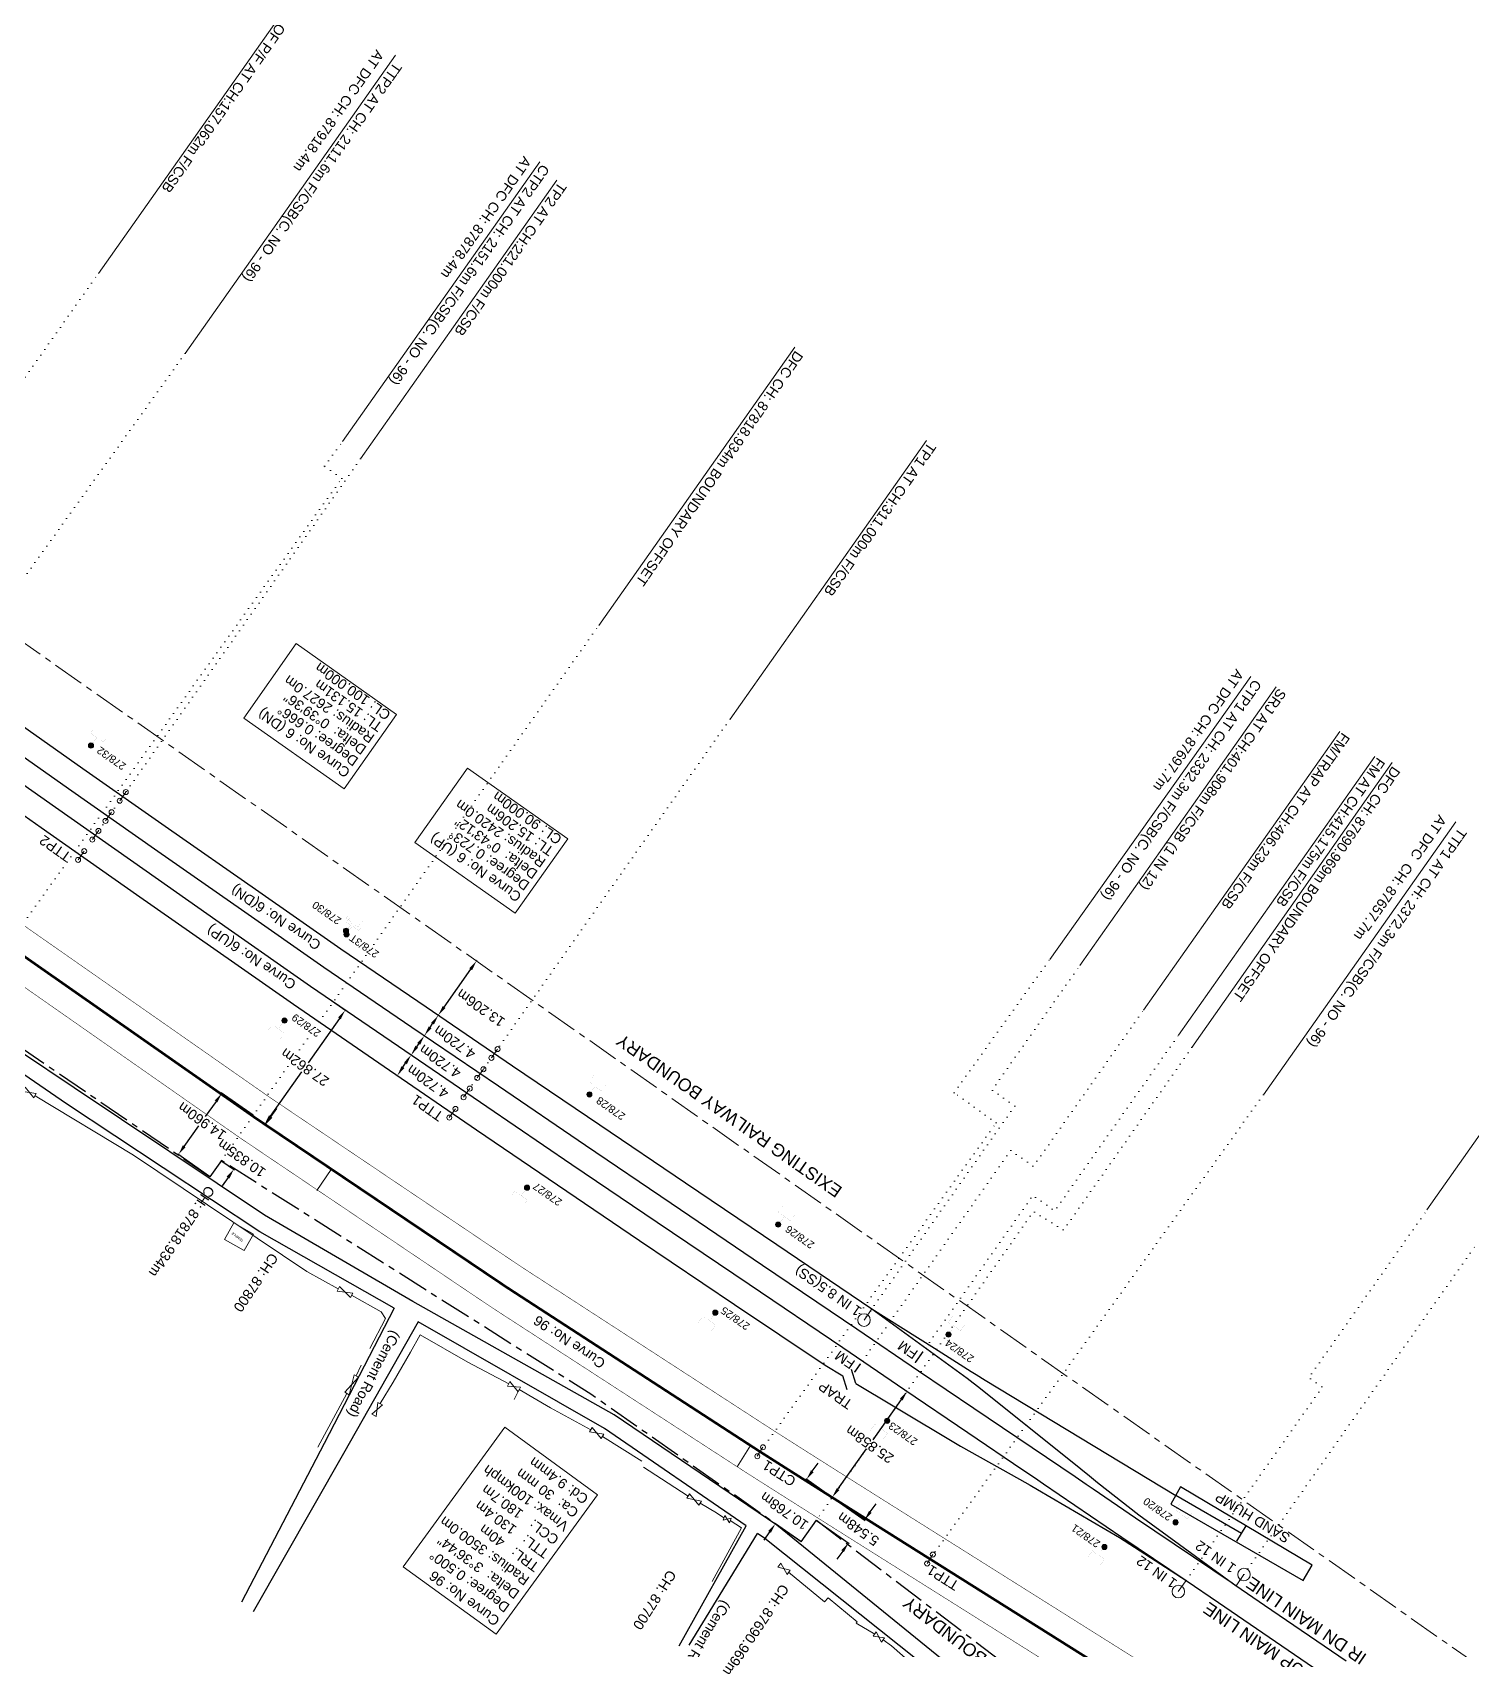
# Model space of a CAD drawing. Header units: metres. Extents: x 658484 to 662957, y 3366848 to 3369569.
# Drawn here: x 661877.1 to 662163.7, y 3367196.2 to 3367518.3 of the extents above; entities that cross this region are included whole.
import ezdxf
from ezdxf.enums import TextEntityAlignment as Align

# ---------------------------------------------------------------- set-up
doc = ezdxf.new("R2010")
doc.units = ezdxf.units.M
doc.header["$MEASUREMENT"] = 0
for name, pattern in [('CENTER', [2, 1.25, -0.25, 0.25, -0.25]), ('DOT', [0.25, 0, -0.25]), ('NEW DFCC MAIN LINE - SHAMBHU - 05.03.2020$0$DOT', [0.25, 0, -0.25])]:
    doc.linetypes.add(name, pattern=pattern)
doc.layers.get('Defpoints').update_dxf_attribs({"color": 5, "lineweight": 0})
for name, color, linetype, lineweight in [('BOUNDARY DIMENTION', 10, 'Continuous', 0), ('Cardinal_Leader', 10, 'Continuous', 0), ('COMMERCIAL_BLD_PUC', 7, 'Continuous', 13), ('COMPOUND_WALL', 7, 'Continuous', 13), ('Existing IR Track', 7, 'Continuous', 0), ('Existing Railway Boundary', 36, 'CENTER', 0), ('Gate', 7, 'Continuous', 13), ('NEW DFCC MAIN LINE - SHAMBHU - 05.03.2020$0$EXG GRADES IN PLAN', 7, 'Continuous', 0), ('NEW DFCC MAIN LINE - SHAMBHU - 05.03.2020$0$Proposed Alignment', 7, 'Continuous', 0), ('NEW DFCC MAIN LINE - SHAMBHU - 05.03.2020$0$Proposed Chainage', 7, 'Continuous', 0), ('NEW DFCC MAIN LINE - SHAMBHU - 05.03.2020$0$Proposed Curve_Details', 7, 'Continuous', 0), ('NEW DFCC MAIN LINE - SHAMBHU - 05.03.2020$0$Proposed TPTC Chainages', 7, 'Continuous', 0), ('OHE MAST', 7, 'Continuous', 0), ('OHE MAST TEXT', 7, 'Continuous', 0), ('Proposed Curve_Details', 10, 'Continuous', 0), ('Proposed TPTC Chainages', 10, 'Continuous', 0), ('RELIGIOUS_PLACE', 7, 'Continuous', 13), ('RESIDENTIAL_BL_PUC', 7, 'Continuous', 13), ("SHAMBU STN. SRJ's", 7, 'Continuous', 13), ('TOPO_GATE', 7, 'Continuous', 13), ('TOPO_TEXT', 7, 'Continuous', 13)]:
    doc.layers.add(name, color=color, linetype=linetype, lineweight=lineweight)
for name, color, linetype in [('DFCC Boundary', 6, 'CENTER'), ('SUB_ROAD_EDGE', 34, 'Continuous'), ('WING_WALL', 7, 'Continuous')]:
    doc.layers.add(name, color=color, linetype=linetype)
doc.styles.add('ARIAL', font='arial.ttf')
doc.styles.add('NEW DFCC MAIN LINE - SHAMBHU - 05.03.2020$0$Style-Arial', font='arial.ttf')
doc.styles.get("Standard").update_dxf_attribs({"font": 'arial.ttf'})
doc.styles.add('Style-Arial', font='arial.ttf')
doc.linetypes.add('F-LINE', pattern='A,0.6,["X",Standard,S=0.3,R=0,X=0,Y=-0.15],0.1', length=0.7)
doc.dimstyles.new('DIM', dxfattribs={"dimtxt": 2.5, "dimasz": 2.5, "dimexe": 0.18, "dimexo": 0.0625, "dimgap": 0.09, "dimtad": 0, "dimtih": 1, "dimtoh": 1, "dimdec": 3, "dimzin": 0, "dimdsep": 46, "dimtxsty": 'Standard', "dimcen": 0.09, "dimadec": 0, "dimazin": 0, "dimtfac": 1, "dimtdec": 3, "dimtofl": 0, "dimtmove": 0, "dimatfit": 3, "dimfxl": 1, "dimtolj": 1, "dimtzin": 0, "dimarcsym": 0})

# ---------------------------------------------------------------- blocks, each defined once
blk = doc.blocks.new('GT')
at = {"layer": 'Gate'}
for p, q in [((-0.5, -0.5), (-0.5, 0.5)), ((-0.5, 0.5), (0.5, -0.5)), ((0.5, 0.5), (0.5, -0.5))]:
    blk.add_line(p, q, dxfattribs=at)
blk.add_lwpolyline([(0.5, 0.5), (-0.5, -0.5)], dxfattribs=at)
blk = doc.blocks.new('OHE MAST')
h = blk.add_hatch(color=256)
edge = h.paths.add_edge_path()
edge.add_arc((0, 0), 0.514, 0, 360)
at = {"const_width": 0.01, "flags": 128}
for points in [[(1.5, 3.5), (1.5, 2), (-1.5, 2), (-1.5, 3.5)], [(0, 2), (0, 0)]]:
    blk.add_lwpolyline(points, dxfattribs=at)
blk.add_circle((0, 0), 0.514)
blk = doc.blocks.new('*D87')
at = {"layer": 'BOUNDARY DIMENTION', "color": 0, "lineweight": -2, "transparency": 16777216}
for p, q in [((661952.57, 3367314.64), (661952.66, 3367314.57)), ((661949.84, 3367310.54), (661949.94, 3367310.48)), ((661950.9, 3367312.24), (661951.41, 3367313.01))]:
    blk.add_line(p, q, dxfattribs=at)
at = {"layer": 'BOUNDARY DIMENTION', "color": 0, "transparency": 16777216}
for points in [[(661951.13, 3367313.19), (661951.68, 3367312.82), (661952.51, 3367314.67)], [(661950.62, 3367312.43), (661951.18, 3367312.06), (661949.79, 3367310.58)]]:
    blk.add_solid(points, dxfattribs=at)
at = {"layer": 'Defpoints', "color": 0, "transparency": 16777216}
for p in [(661952.51, 3367314.67), (661952.51, 3367314.67), (661949.79, 3367310.58)]:
    blk.add_point(p, dxfattribs=at)
at = {"layer": 'BOUNDARY DIMENTION', "color": 0, "transparency": 16777216, "insert": (661955.85, 3367309.37), "char_height": 2, "attachment_point": 5, "rotation": 145}
blk.add_mtext('\\A1;4.720m', dxfattribs=at)
blk = doc.blocks.new('*D88')
at = {"layer": 'BOUNDARY DIMENTION', "color": 0, "lineweight": -2, "transparency": 16777216}
for p, q in [((661953.65, 3367316.31), (661954.03, 3367316.87)), ((661955.21, 3367318.49), (661955.31, 3367318.42)), ((661952.58, 3367314.63), (661952.68, 3367314.56))]:
    blk.add_line(p, q, dxfattribs=at)
at = {"layer": 'BOUNDARY DIMENTION', "color": 0, "transparency": 16777216}
for points in [[(661953.76, 3367317.06), (661954.31, 3367316.68), (661955.16, 3367318.52)], [(661953.38, 3367316.5), (661953.93, 3367316.13), (661952.53, 3367314.66)]]:
    blk.add_solid(points, dxfattribs=at)
at = {"layer": 'Defpoints', "color": 0, "transparency": 16777216}
for p in [(661955.16, 3367318.52), (661955.16, 3367318.52), (661952.53, 3367314.66)]:
    blk.add_point(p, dxfattribs=at)
at = {"layer": 'BOUNDARY DIMENTION', "color": 0, "transparency": 16777216, "insert": (661958.29, 3367313.4), "char_height": 2, "attachment_point": 5, "rotation": 145}
blk.add_mtext('\\A1;4.720m', dxfattribs=at)
blk = doc.blocks.new('*D89')
at = {"layer": 'BOUNDARY DIMENTION', "color": 0, "lineweight": -2, "transparency": 16777216}
for p, q in [((661956.3, 3367320.17), (661956.81, 3367320.92)), ((661957.88, 3367322.6), (661957.79, 3367322.67)), ((661955.12, 3367318.55), (661955.02, 3367318.61))]:
    blk.add_line(p, q, dxfattribs=at)
at = {"layer": 'BOUNDARY DIMENTION', "color": 0, "transparency": 16777216}
for points in [[(661956.02, 3367320.35), (661956.57, 3367319.98), (661955.17, 3367318.51)], [(661956.53, 3367321.1), (661957.08, 3367320.73), (661957.94, 3367322.57)]]:
    blk.add_solid(points, dxfattribs=at)
at = {"layer": 'Defpoints', "color": 0, "transparency": 16777216}
for p in [(661957.94, 3367322.57), (661957.94, 3367322.57), (661955.17, 3367318.51)]:
    blk.add_point(p, dxfattribs=at)
at = {"layer": 'BOUNDARY DIMENTION', "color": 0, "transparency": 16777216, "insert": (661961.18, 3367317.21), "char_height": 2, "attachment_point": 5, "rotation": 145}
blk.add_mtext('\\A1;4.720m', dxfattribs=at)
blk = doc.blocks.new('*D90')
at = {"layer": 'BOUNDARY DIMENTION', "color": 0, "lineweight": -2, "transparency": 16777216}
for p, q in [((661965.7, 3367333.26), (661965.4, 3367333.47)), ((661959.09, 3367324.21), (661964.39, 3367331.73)), ((661958.09, 3367322.46), (661957.79, 3367322.68))]:
    blk.add_line(p, q, dxfattribs=at)
at = {"layer": 'BOUNDARY DIMENTION', "color": 0, "transparency": 16777216}
for points in [[(661964.12, 3367331.93), (661964.66, 3367331.54), (661965.54, 3367333.37)], [(661958.81, 3367324.4), (661959.36, 3367324.02), (661957.93, 3367322.57)]]:
    blk.add_solid(points, dxfattribs=at)
at = {"layer": 'Defpoints', "color": 0, "transparency": 16777216}
for p in [(661965.54, 3367333.37), (661965.75, 3367333.22), (661958.14, 3367322.43)]:
    blk.add_point(p, dxfattribs=at)
at = {"layer": 'BOUNDARY DIMENTION', "color": 0, "transparency": 16777216, "insert": (661966.41, 3367324.03), "char_height": 2, "attachment_point": 5, "rotation": 145}
blk.add_mtext('\\A1;13.206m', dxfattribs=at)
blk = doc.blocks.new('*D93')
at = {"layer": 'Defpoints', "color": 0, "transparency": 16777216}
for p in [(662051.28, 3367247.69), (662051.3, 3367247.67), (662036.4, 3367226.54)]:
    blk.add_point(p, dxfattribs=at)
at = {"layer": 'DFCC Boundary', "color": 0, "linetype": 'Continuous', "lineweight": -2, "ltscale": 0.5, "transparency": 16777216}
for p, q in [((662050.13, 3367246.05), (662044.47, 3367238.03)), ((662051.25, 3367247.71), (662051.13, 3367247.79)), ((662037.53, 3367228.19), (662043.19, 3367236.21)), ((662036.35, 3367226.57), (662036.23, 3367226.66))]:
    blk.add_line(p, q, dxfattribs=at)
at = {"layer": 'DFCC Boundary', "color": 0, "transparency": 16777216}
for points in [[(662050.4, 3367245.86), (662049.85, 3367246.25), (662051.28, 3367247.69)], [(662037.26, 3367228.38), (662037.8, 3367228), (662036.38, 3367226.55)]]:
    blk.add_solid(points, dxfattribs=at)
at = {"layer": 'DFCC Boundary', "color": 0, "transparency": 16777216, "insert": (662043.83, 3367237.12), "char_height": 2, "attachment_point": 5, "rotation": 145}
blk.add_mtext('\\A1;25.858m', dxfattribs=at)
blk = doc.blocks.new('*D95')
at = {"layer": 'Defpoints', "color": 0, "transparency": 16777216}
for p in [(661914.83, 3367307.05), (661921.09, 3367302.62), (661912.46, 3367290.41)]:
    blk.add_point(p, dxfattribs=at)
at = {"layer": 'DFCC Boundary', "color": 0, "linetype": 'Continuous', "lineweight": -2, "ltscale": 0.5, "transparency": 16777216}
for p, q in [((661921.04, 3367302.66), (661914.68, 3367307.16)), ((661913.68, 3367305.42), (661911.53, 3367302.39)), ((661907.35, 3367296.47), (661910.25, 3367300.58)), ((661912.4, 3367290.45), (661906.04, 3367294.94))]:
    blk.add_line(p, q, dxfattribs=at)
at = {"layer": 'DFCC Boundary', "color": 0, "transparency": 16777216}
for points in [[(661913.95, 3367305.23), (661913.4, 3367305.61), (661914.83, 3367307.05)], [(661907.07, 3367296.67), (661907.62, 3367296.28), (661906.19, 3367294.84)]]:
    blk.add_solid(points, dxfattribs=at)
at = {"layer": 'DFCC Boundary', "color": 0, "transparency": 16777216, "insert": (661910.89, 3367301.49), "char_height": 2, "attachment_point": 5, "rotation": 145}
blk.add_mtext('\\A1;14.960m', dxfattribs=at)
blk = doc.blocks.new('*D105')
at = {"layer": 'Defpoints', "color": 0, "linetype": 'Continuous', "ltscale": 0.5, "transparency": 16777216}
for p in [(662036.42, 3367226.54), (662033.22, 3367222), (662042.81, 3367222.04)]:
    blk.add_point(p, dxfattribs=at)
at = {"layer": 'DFCC Boundary', "color": 0, "linetype": 'Continuous', "lineweight": -2, "ltscale": 0.5, "transparency": 16777216}
for p, q in [((662036.47, 3367226.5), (662042.95, 3367221.93)), ((662043.96, 3367223.67), (662045.11, 3367225.31)), ((662033.28, 3367221.97), (662039.76, 3367217.4)), ((662038.46, 3367215.87), (662037.3, 3367214.23))]:
    blk.add_line(p, q, dxfattribs=at)
at = {"layer": 'DFCC Boundary', "color": 0, "linetype": 'Continuous', "ltscale": 0.5, "transparency": 16777216}
for points in [[(662044.23, 3367223.48), (662043.69, 3367223.86), (662042.81, 3367222.04)], [(662038.73, 3367215.68), (662038.18, 3367216.06), (662039.61, 3367217.5)]]:
    blk.add_solid(points, dxfattribs=at)
at = {"layer": 'DFCC Boundary', "color": 0, "linetype": 'Continuous', "ltscale": 0.5, "transparency": 16777216, "insert": (662041.55, 3367220.25), "char_height": 2, "attachment_point": 5, "rotation": 144.8187}
blk.add_mtext('\\A1;5.548m', dxfattribs=at)
blk = doc.blocks.new('*D113')
at = {"layer": 'Defpoints', "color": 0, "linetype": 'Continuous', "ltscale": 0.5, "transparency": 16777216}
for p in [(662031.26, 3367230.13), (662035.95, 3367226.83), (662030.19, 3367217.71)]:
    blk.add_point(p, dxfattribs=at)
at = {"layer": 'DFCC Boundary', "color": 0, "linetype": 'Continuous', "lineweight": -2, "ltscale": 0.5, "transparency": 16777216}
for p, q in [((662032.41, 3367231.77), (662033.56, 3367233.4)), ((662035.9, 3367226.86), (662031.11, 3367230.23)), ((662030.14, 3367217.75), (662024.91, 3367221.43)), ((662023.9, 3367219.69), (662022.75, 3367218.06))]:
    blk.add_line(p, q, dxfattribs=at)
at = {"layer": 'DFCC Boundary', "color": 0, "linetype": 'Continuous', "ltscale": 0.5, "transparency": 16777216}
for points in [[(662032.68, 3367231.57), (662032.14, 3367231.96), (662031.26, 3367230.13)], [(662024.18, 3367219.5), (662023.63, 3367219.89), (662025.06, 3367221.33)]]:
    blk.add_solid(points, dxfattribs=at)
at = {"layer": 'DFCC Boundary', "color": 0, "linetype": 'Continuous', "ltscale": 0.5, "transparency": 16777216, "insert": (662026.83, 3367223.85), "char_height": 2, "attachment_point": 5, "rotation": 144.8187}
blk.add_mtext('\\A1;10.768m', dxfattribs=at)
blk = doc.blocks.new('*D114')
at = {"layer": 'Defpoints', "color": 0, "linetype": 'Continuous', "ltscale": 0.5, "transparency": 16777216}
for p in [(661920.93, 3367302.52), (661923.46, 3367300.74), (661914.8, 3367293.59)]:
    blk.add_point(p, dxfattribs=at)
at = {"layer": 'DFCC Boundary', "color": 0, "linetype": 'Continuous', "lineweight": -2, "ltscale": 0.5, "transparency": 16777216}
for p, q in [((661924.61, 3367302.37), (661925.76, 3367304.01)), ((661920.98, 3367302.48), (661923.61, 3367300.64)), ((661914.85, 3367293.55), (661917.36, 3367291.78)), ((661916.07, 3367290.25), (661914.91, 3367288.61))]:
    blk.add_line(p, q, dxfattribs=at)
at = {"layer": 'DFCC Boundary', "color": 0, "linetype": 'Continuous', "ltscale": 0.5, "transparency": 16777216}
for points in [[(661924.89, 3367302.18), (661924.34, 3367302.57), (661923.46, 3367300.74)], [(661916.34, 3367290.06), (661915.79, 3367290.44), (661917.22, 3367291.88)]]:
    blk.add_solid(points, dxfattribs=at)
at = {"layer": 'DFCC Boundary', "color": 0, "linetype": 'Continuous', "ltscale": 0.5, "transparency": 16777216, "insert": (661918.77, 3367294.09), "char_height": 2, "attachment_point": 5, "rotation": 144.8187}
blk.add_mtext('\\A1;10.835m', dxfattribs=at)
blk = doc.blocks.new('*D115')
at = {"layer": 'Defpoints', "color": 0, "transparency": 16777216}
for p in [(661936.64, 3367325.53), (661939.4, 3367323.59), (661920.92, 3367302.53)]:
    blk.add_point(p, dxfattribs=at)
at = {"layer": 'DFCC Boundary', "color": 0, "linetype": 'Continuous', "lineweight": -2, "ltscale": 0.5, "transparency": 16777216}
for p, q in [((661936.7, 3367325.5), (661939.54, 3367323.49)), ((661938.24, 3367321.96), (661932.01, 3367313.12)), ((661924.5, 3367302.46), (661930.73, 3367311.3)), ((661920.97, 3367302.5), (661923.49, 3367300.72))]:
    blk.add_line(p, q, dxfattribs=at)
at = {"layer": 'DFCC Boundary', "color": 0, "transparency": 16777216}
for points in [[(661938.52, 3367321.77), (661937.97, 3367322.15), (661939.4, 3367323.59)], [(661924.22, 3367302.65), (661924.77, 3367302.26), (661923.34, 3367300.82)]]:
    blk.add_solid(points, dxfattribs=at)
at = {"layer": 'DFCC Boundary', "color": 0, "transparency": 16777216, "insert": (661931.37, 3367312.21), "char_height": 2, "attachment_point": 5, "rotation": 144.8187}
blk.add_mtext('\\A1;27.862m', dxfattribs=at)

msp = doc.modelspace()

# ---------------------------------------------------------------- linework, layer by layer
at = {"layer": 'Cardinal_Leader', "linetype": 'Continuous', "lineweight": 13}
for p, q in [((662021.464, 3367234.7519), (662022.5929, 3367236.5477)), ((662055.2845, 3367213.3938), (662056.4134, 3367215.1895))]:
    msp.add_line(p, q, dxfattribs=at)
for centre in [(662022.5929, 3367236.5477), (662021.464, 3367234.7519), (662055.2845, 3367213.3938), (662056.4134, 3367215.1895)]:
    msp.add_circle(centre, 0.5, dxfattribs=at)
at = {"layer": 'COMMERCIAL_BLD_PUC', "linetype": 'Continuous'}
for p, q in [((661998.8, 3367232.556, 267.444), (662002.374, 3367230.28, 268.14)), ((662010.077, 3367225.416, 267.923), (662013.344, 3367223.514, 267.84))]:
    msp.add_line(p, q, dxfattribs=at)
at = {"layer": 'COMPOUND_WALL', "linetype": 'Continuous'}
msp.add_lwpolyline([(661931.735, 3367271.531), (661897.249, 3367294.711)], dxfattribs=at)
at = {"layer": 'COMPOUND_WALL', "linetype": 'Continuous', "elevation": 267.363}
msp.add_lwpolyline([(662048.211, 3367197.032), (662046.4972, 3367198.1712)], dxfattribs=at)
at = {"layer": 'COMPOUND_WALL', "linetype": 'Continuous'}
for points in [[(661877.645, 3367306.551, 267.543), (661897.249, 3367294.711, 267.968)], [(661934.877, 3367269.835, 267.725), (661938.03, 3367268.09, 267.712)], [(661940.671, 3367266.812, 267.7), (661946.568, 3367263.486, 267.674), (661947.422, 3367262.158, 267.674), (661944.331, 3367256.2, 267.697)], [(661952.382, 3367255.467, 267.273), (661954.342, 3367258.913, 267.375), (661963.787, 3367253.497, 268.503), (661971.95, 3367249.184, 267.842)], [(661942.59, 3367252.907, 268.703), (661941.61, 3367250.769, 267.218)], [(661946.354, 3367245.241, 267.372), (661948.961, 3367249.537, 267.435)], [(661939.748, 3367247.25, 267.3), (661933.966, 3367236.539, 267.287)], [(661973.071, 3367246.047, 269.084), (661974.061, 3367248.049, 267.54), (661980.312, 3367244.422, 267.302), (661988.3, 3367240.024, 267.362)], [(661990.632, 3367238.701, 267.379), (661998.455, 3367233.791, 267.438)], [(662002.374, 3367230.28, 268.14), (662007.711, 3367226.839, 267.986)], [(662013.344, 3367223.514, 267.84), (662014.821, 3367222.502, 267.809)], [(662016.078, 3367221.988, 267.784), (662018.333, 3367220.512, 267.755), (662012.442, 3367209.845, 267.999)], [(662027.688, 3367211.644, 267.522), (662034.861, 3367205.775, 268.315), (662035.583, 3367206.57, 267.471), (662041.36, 3367201.792, 267.816), (662041.134, 3367201.498, 267.89), (662044.851, 3367199.351, 267.843)], [(662048.211, 3367197.032, 267.363), (662069.66, 3367178.078, 267.416)]]:
    msp.add_polyline3d(points, dxfattribs=at)
at = {"layer": 'DFCC Boundary', "color": 6, "linetype": 'Continuous', "lineweight": 13, "ltscale": 5}
msp.add_line((661989.8781, 3367400.2), (662028.9669, 3367455.6504), dxfattribs=at)
at = {"layer": 'DFCC Boundary', "color": 6, "linetype": 'DOT', "lineweight": 13, "ltscale": 5}
msp.add_line((661914.7492, 3367293.6241), (661989.8781, 3367400.2), dxfattribs=at)
at = {"layer": 'DFCC Boundary', "lineweight": 25, "ltscale": 5, "flags": 128}
for points in [[(661912.4554, 3367290.4105), (661740.8048, 3367407.503)], [(661914.7492, 3367293.6241), (661912.4554, 3367290.4105)], [(662030.1907, 3367217.709), (661988.3325, 3367247.0931), (661914.7492, 3367293.6241)], [(662030.1907, 3367217.709), (662033.2242, 3367222.003)], [(662033.2189, 3367222.0066), (662148.6207, 3367134.0208)]]:
    msp.add_lwpolyline(points, dxfattribs=at)
at = {"layer": 'DFCC Boundary', "color": 6, "linetype": 'Continuous', "lineweight": 13, "ltscale": 5, "flags": 128}
msp.add_lwpolyline([(662147.8688, 3367372.908), (662108.0156, 3367316.1722)], dxfattribs=at)
at = {"layer": 'DFCC Boundary', "color": 6, "linetype": 'DOT', "lineweight": 13, "ltscale": 5, "flags": 128}
msp.add_lwpolyline([(662108.0156, 3367316.1722), (662082.4557, 3367279.7819), (662076.4558, 3367283.4876), (662033.2128, 3367222.0108)], dxfattribs=at)
at = {"layer": 'Existing IR Track', "color": 7, "linetype": 'Continuous', "lineweight": 0}
for p, q in [((661895.7093, 3367367.0169), (661894.4885, 3367365.2823)), ((661892.886, 3367363.0095), (661891.6652, 3367361.2749)), ((661890.2677, 3367359.2931), (661889.047, 3367357.5585)), ((661887.4251, 3367355.2582), (661886.2043, 3367353.5236)), ((661969.7352, 3367315.8301), (661968.5144, 3367314.0955)), ((661966.9207, 3367311.8351), (661965.6999, 3367310.1005)), ((661964.2019, 3367307.9761), (661962.9812, 3367306.2415)), ((661961.3524, 3367303.9314), (661960.1316, 3367302.1968))]:
    msp.add_line(p, q, dxfattribs=at)
at = {"layer": 'Existing IR Track', "lineweight": 25, "flags": 128}
for points in [[(661868.0062, 3367385.1589), (661887.134, 3367371.7381), (661904.2397, 3367359.7361), (661921.5608, 3367347.6517), (661938.5284, 3367335.817), (661955.5127, 3367324.2425), (661972.7274, 3367312.5113), (661990.0895, 3367300.7625), (662007.142, 3367289.2233), (662025.3596, 3367276.8939), (662044.2741, 3367264.094), (662056.7323, 3367256.2476), (662064.0386, 3367251.6459), (662065.0651, 3367251.0062), (662066.8492, 3367249.938), (662104.7786, 3367226.9209)], [(661865.7255, 3367380.7891), (661884.3133, 3367367.7344), (661902.0919, 3367355.248), (661918.7271, 3367343.6283), (661935.1658, 3367332.1461), (661952.6883, 3367320.2307), (661969.9386, 3367308.5006), (661987.2527, 3367296.737), (662004.338, 3367285.1291), (662022.4944, 3367272.8262), (662041.2698, 3367260.104), (662053.5649, 3367251.7939), (662064.5856, 3367244.3453), (662084.7288, 3367230.7027), (662086.9568, 3367229.2172), (662088.3201, 3367228.2939), (662096.7928, 3367222.5096), (662115.9964, 3367209.5214), (662116.7842, 3367208.9886), (662122.4397, 3367205.1199), (662138.7479, 3367194.0279)], [(661863.43, 3367376.8508), (661881.6969, 3367364.018), (661899.7773, 3367351.3164), (661916.0846, 3367339.8793), (661932.4864, 3367328.378), (661949.9934, 3367316.4071), (661967.5857, 3367304.3777), (661984.5415, 3367292.8859), (662001.5086, 3367281.3869), (662019.8094, 3367269.0133), (662038.4632, 3367256.4002), (662050.8673, 3367247.968), (662063.3735, 3367239.4664), (662074.3396, 3367232.0433), (662076.6887, 3367230.4986), (662078.4458, 3367229.2835), (662094.0469, 3367218.6677), (662106.8447, 3367210.0279), (662113.2712, 3367205.6549), (662119.6085, 3367201.3426), (662135.9957, 3367190.1234)], [(661860.7394, 3367372.7075), (661878.8527, 3367359.9837), (661897.8567, 3367346.6346), (661913.2524, 3367335.8647), (661929.1021, 3367324.7772), (661947.1413, 3367312.3966), (661965.5421, 3367299.7704), (661981.6533, 3367288.8364), (661998.0285, 3367277.7232), (662016.9471, 3367265.0079), (662034.9616, 3367252.9006), (662038.4959, 3367250.7848)], [(662044.2741, 3367264.094), (662063.269, 3367250.2879), (662065.888, 3367248.2709), (662085.909, 3367232.2202), (662087.5804, 3367230.8686), (662089.2359, 3367229.507), (662097.412, 3367223.0578), (662116.802, 3367208.9764)], [(662039.3778, 3367247.9746), (662038.4959, 3367250.7848)], [(662041.0699, 3367249.2439), (662040.188, 3367252.054)], [(662041.0699, 3367249.2439), (662048.5257, 3367244.7804), (662061.9558, 3367236.7478), (662073.6693, 3367230.2238), (662075.7788, 3367229.0217), (662077.2683, 3367228.1588), (662093.6078, 3367218.5597), (662106.8536, 3367210.0218)]]:
    msp.add_lwpolyline(points, dxfattribs=at)
at = {"layer": 'Existing IR Track', "color": 7, "linetype": 'Continuous', "lineweight": 0}
for centre in [(661894.4885, 3367365.2823), (661895.7093, 3367367.0169), (661891.6652, 3367361.2749), (661892.886, 3367363.0095), (661890.2677, 3367359.2931), (661887.4251, 3367355.2582), (661889.047, 3367357.5585), (661886.2043, 3367353.5236), (661968.5144, 3367314.0955), (661969.7352, 3367315.8301), (661965.6999, 3367310.1005), (661966.9207, 3367311.8351), (661964.2019, 3367307.9761), (661961.3524, 3367303.9314), (661962.9812, 3367306.2415), (661960.1316, 3367302.1968)]:
    msp.add_circle(centre, 0.5, dxfattribs=at)
at = {"layer": 'Existing Railway Boundary', "ltscale": 5, "flags": 128}
msp.add_lwpolyline([(661261.7916, 3367825.2642), (661281.9673, 3367853.5492), (661519.2212, 3367686.6915), (661517.7393, 3367684.5844), (661729.3129, 3367535.7068), (661750.7414, 3367567.33), (661814.6324, 3367522.9577), (661775.683, 3367466.875), (662181.4064, 3367181.5761)], dxfattribs=at)
at = {"layer": 'NEW DFCC MAIN LINE - SHAMBHU - 05.03.2020$0$EXG GRADES IN PLAN', "color": 1}
for points in [[(661907.5406, 3367454.3787), (661949.4111, 3367513.7807)], [(661938.8888, 3367436.8035), (661978.1464, 3367492.4985)], [(662079.7055, 3367333.6932), (662119.7167, 3367390.0337)], [(662122.2467, 3367306.7393), (662160.5592, 3367361.0935)]]:
    msp.add_lwpolyline(points, dxfattribs=at)
at = {"layer": 'NEW DFCC MAIN LINE - SHAMBHU - 05.03.2020$0$EXG GRADES IN PLAN', "color": 1, "linetype": 'NEW DFCC MAIN LINE - SHAMBHU - 05.03.2020$0$DOT', "ltscale": 5}
for points in [[(661907.5406, 3367454.3787), (661839.7178, 3367359.9094)], [(661872.2145, 3367336.5865), (661938.6988, 3367429.4527), (661935.2461, 3367431.9246), (661938.8888, 3367436.8035)], [(662022.1103, 3367235.7783), (662069.0409, 3367301.1213), (662060.6435, 3367307.1525), (662079.7055, 3367333.6932)], [(662122.2467, 3367306.7393), (662055.8489, 3367214.2917)]]:
    msp.add_lwpolyline(points, dxfattribs=at)
at = {"layer": 'NEW DFCC MAIN LINE - SHAMBHU - 05.03.2020$0$Proposed Alignment', "color": 1, "linetype": 'F-LINE', "lineweight": 18, "ltscale": 5, "const_width": 0.1, "flags": 128}
for points in [[(662107.6074, 3367187.6497), (662058.5106, 3367218.5243), (662054.2782, 3367221.1861), (662050.0468, 3367223.8482), (662045.8172, 3367226.5114), (662041.5898, 3367229.1763), (662037.365, 3367231.8438), (662033.1456, 3367234.5131), (662028.928, 3367237.1877), (662024.7114, 3367239.869, -0.01290533), (661875.1144, 3367340.6597), (661871.0485, 3367343.5585), (661866.9856, 3367346.4629), (661862.9234, 3367349.3734), (661858.8652, 3367352.2866), (661854.8084, 3367355.2031), (661850.7524, 3367358.1223), (661846.6967, 3367361.0435), (661842.6407, 3367363.966), (661305.8378, 3367750.7813)], [(662101.8454, 3367179.476), (662052.7487, 3367210.3506), (662048.5162, 3367213.0123), (662044.2849, 3367215.6744), (662040.0552, 3367218.3376), (662035.8278, 3367221.0025), (662031.603, 3367223.67), (662027.3837, 3367226.3393), (662023.166, 3367229.0139), (662018.9494, 3367231.6952, -0.01290533), (661869.3524, 3367332.4859), (661865.2865, 3367335.3848), (661861.2237, 3367338.2891), (661857.1614, 3367341.1997), (661853.1032, 3367344.1128), (661849.0464, 3367347.0293), (661844.9904, 3367349.9486), (661840.9347, 3367352.8698), (661836.8788, 3367355.7923), (661300.0759, 3367742.6075)]]:
    msp.add_lwpolyline(points, format="xyb", dxfattribs=at)
at = {"layer": 'NEW DFCC MAIN LINE - SHAMBHU - 05.03.2020$0$Proposed Alignment', "color": 1, "lineweight": 30, "const_width": 0.5, "flags": 128}
msp.add_lwpolyline([(662331.2204, 3367040.891), (662323.8578, 3367045.619), (662316.4804, 3367050.324), (662309.0913, 3367055.0105), (662301.6934, 3367059.6832), (662294.2897, 3367064.3466), (662286.883, 3367069.0054), (662055.8489, 3367214.2917), (662051.6163, 3367216.9535), (662047.3842, 3367219.6161), (662043.1531, 3367222.2802), (662038.9234, 3367224.9466), (662034.6956, 3367227.616), (662030.4702, 3367230.2891), (662026.2476, 3367232.9668), (662022.0284, 3367235.6498, -0.01290533), (661872.2145, 3367336.5865)], format="xyb", dxfattribs=at)
at = {"layer": 'NEW DFCC MAIN LINE - SHAMBHU - 05.03.2020$0$Proposed Chainage', "color": 1, "linetype": 'Continuous', "lineweight": 0, "flags": 128}
for points in [[(661933.7767, 3367287.6992), (661936.5846, 3367291.8363)], [(662017.429, 3367232.652), (662020.1176, 3367236.8676)]]:
    msp.add_lwpolyline(points, dxfattribs=at)
at = {"layer": 'Proposed Curve_Details', "color": 7}
for points in [[(661949.6254, 3367382.5005), (661939.1626, 3367367.6583), (661919.1954, 3367381.7338), (661929.6581, 3367396.5761)], [(661983.7274, 3367357.7357), (661973.2646, 3367342.8935), (661953.2973, 3367356.9691), (661963.7601, 3367371.8113)]]:
    msp.add_lwpolyline(points, close=True, dxfattribs=at)
at = {"layer": 'Proposed Curve_Details'}
msp.add_lwpolyline([(661989.6387, 3367227.0838), (661969.4327, 3367199.3183), (661950.9627, 3367212.7595), (661971.1688, 3367240.5251)], close=True, dxfattribs=at)
at = {"layer": 'RELIGIOUS_PLACE', "linetype": 'Continuous'}
msp.add_polyline3d([(661917.2, 3367281.217, 267.329), (661921.107, 3367278.997, 267.366), (661919.257, 3367275.708, 267.359), (661915.3499, 3367277.9281, 267.359)], close=True, dxfattribs=at)
at = {"layer": 'RESIDENTIAL_BL_PUC', "linetype": 'Continuous'}
for p, q in [((661931.735, 3367271.531), (661934.877, 3367269.835)), ((661948.961, 3367249.537), (661952.382, 3367255.467))]:
    msp.add_line(p, q, dxfattribs=at)
at = {"layer": "SHAMBU STN. SRJ's", "color": 7}
for p, q in [((662044.2741, 3367264.094), (662042.7127, 3367261.8754)), ((662116.8021, 3367208.9765), (662118.375, 3367211.2116)), ((662106.8536, 3367210.0219), (662105.298, 3367207.8114))]:
    msp.add_line(p, q, dxfattribs=at)
at = {"layer": "SHAMBU STN. SRJ's", "lineweight": 13, "flags": 128}
for points in [[(661890.2463, 3367470.297), (661929.3435, 3367525.7919)], [(661942.453, 3367433.3648), (661981.5501, 3367488.8598)], [(662016.0301, 3367381.5409), (662055.1272, 3367437.0359)], [(662085.7106, 3367332.5083), (662124.8002, 3367388.0086)], [(662098.3532, 3367323.5956), (662137.4385, 3367379.0989)], [(662105.3558, 3367318.6396), (662144.4529, 3367374.1346)], [(662154.8131, 3367283.7952), (662193.8483, 3367339.2155)]]:
    msp.add_lwpolyline(points, dxfattribs=at)
at = {"layer": "SHAMBU STN. SRJ's", "linetype": 'DOT', "lineweight": 13, "ltscale": 5, "flags": 128}
for points in [[(661843.759, 3367404.413), (661890.2463, 3367470.297)], [(661942.453, 3367433.3648), (661889.6573, 3367358.4258)], [(662016.0301, 3367381.5409), (661963.5916, 3367307.1088)], [(662043.1984, 3367262.5669), (662072.7298, 3367304.4894), (662068.2141, 3367307.6704), (662085.71, 3367332.5075)], [(662042.396, 3367253.7267), (662071.921, 3367295.6538), (662076.4372, 3367292.4735), (662098.3532, 3367323.5956)], [(662054.9591, 3367256.3278), (662076.3511, 3367286.692), (662080.6846, 3367283.6202), (662105.3561, 3367318.6394)], [(662106.8483, 3367210.0142), (662133.9739, 3367248.526), (662131.2986, 3367250.4103), (662154.8131, 3367283.7952)], [(662116.7763, 3367208.994), (662164.6119, 3367276.8877)]]:
    msp.add_lwpolyline(points, dxfattribs=at)
at = {"layer": "SHAMBU STN. SRJ's", "color": 7, "const_width": 0.3, "flags": 128}
for points in [[(662054.4607, 3367255.5999), (662052.8843, 3367253.3605)], [(662042.0229, 3367253.1967), (662040.8149, 3367251.4805)]]:
    msp.add_lwpolyline(points, dxfattribs=at)
at = {"layer": "SHAMBU STN. SRJ's", "color": 7}
for centre in [(662042.7127, 3367261.8754), (662118.375, 3367211.2116), (662105.298, 3367207.8114)]:
    msp.add_circle(centre, 1.2487, dxfattribs=at)
at = {"layer": 'SUB_ROAD_EDGE', "linetype": 'Continuous'}
for p, q in [((662005.885, 3367196.973), (662019.2452, 3367220.9201)), ((662007.901, 3367197.154), (662021.4957, 3367219.377))]:
    msp.add_line(p, q, dxfattribs=at)
for points in [[(662144.9171, 3367129.8132), (662122.554, 3367145.527), (662086.997, 3367170.811), (662059.312, 3367193.422), (662025.32, 3367221.029), (661992.933, 3367242.991), (661952.843, 3367265.573), (661923.296, 3367282.787), (661885.394, 3367308.14), (661853.314, 3367329.6), (661810.532, 3367358.333), (661752.835, 3367399.2), (661746.985, 3367401.864), (661740.561, 3367401.649), (661731.315, 3367399.696), (661725.238, 3367399.993), (661721.124, 3367401.244), (661686.817, 3367423.462), (661645.738, 3367450.623), (661596.205, 3367481.922), (661547.614, 3367509.425), (661522.503, 3367521.18)], [(661949.1756, 3367264.2203), (661922.38, 3367279.428), (661883.89, 3367304.925), (661851.945, 3367326.829), (661808.826, 3367356.372), (661751.806, 3367396.318), (661745.286, 3367398.426), (661740.865, 3367398.582), (661729.124, 3367396.127), (661724.737, 3367396.322), (661719.268, 3367398.004), (661684.75, 3367421.092), (661643.926, 3367447.617), (661594.442, 3367479.558), (661545.891, 3367506.98), (661521.5569, 3367518.2026)], [(661949.1756, 3367264.2203), (661935.228, 3367237.328), (661918.78, 3367205.689)], [(661953.9338, 3367261.5195), (661939.092, 3367235.313), (661921.074, 3367203.762)]]:
    msp.add_lwpolyline(points, dxfattribs=at)
for points in [[(662019.2452, 3367220.9201, 267.7862), (661991.022, 3367240.272, 267.788), (661953.9338, 3367261.5195, 267.6272)], [(662142.5982, 3367126.5237, 266.9062), (662120.79, 3367142.695, 267.227), (662085.143, 3367167.83, 267.426), (662057.195, 3367191.129, 267.557), (662022.976, 3367218.362, 267.786), (662021.4957, 3367219.377, 267.7861)]]:
    msp.add_polyline3d(points, dxfattribs=at)
at = {"layer": 'WING_WALL', "linetype": 'Continuous', "lineweight": 25}
msp.add_line((662130.166, 3367209.986), (662131.968, 3367213.068), dxfattribs=at)
at = {"layer": 'WING_WALL', "linetype": 'Continuous', "lineweight": 25, "elevation": 270.49}
for points in [[(662117.8744, 3367219.3537), (662104.7786, 3367226.9209)], [(662116.961, 3367217.82), (662118.7878, 3367220.8875)]]:
    msp.add_lwpolyline(points, dxfattribs=at)
at = {"layer": 'WING_WALL', "linetype": 'Continuous', "lineweight": 25}
msp.add_polyline3d([(662131.968, 3367213.068, 0), (662105.76, 3367228.646, 270.455), (662103.794, 3367225.208, 0), (662130.166, 3367209.986, 270.569)], dxfattribs=at)

# ---------------------------------------------------------------- block references
at = {"layer": 'OHE MAST', "color": 2}
for p, rotation in [((661888.779, 3367376.281), 323.390831856612), ((661939.563, 3367339.404), 323.390831856612), ((661939.65, 3367338.678), 323.390831856612), ((661927.297, 3367321.519), 143.390831856612), ((661988.029, 3367306.808), 323.390831856612), ((661975.609, 3367288.234), 143.390831856612), ((662025.606, 3367280.885), 323.390831856612), ((662013.096, 3367263.354), 143.390831856612), ((662059.52, 3367258.981), 323.390831856612), ((662047.333, 3367241.824), 143.390831856612), ((662104.761, 3367221.595), 323.390831856612), ((662090.576, 3367216.689), 143.390831856612)]:
    msp.add_blockref('OHE MAST', p, dxfattribs=dict(at, rotation=rotation))
at = {"layer": 'TOPO_GATE'}
for p, xscale, zscale, rotation in [((661876.5355, 3367307.187), 2.55598767592045, 2.55598767592045, 150.0000000000003), ((661939.3505, 3367267.451), 2.933967450320192, 2.933967450320192, 154.0000000000003), ((661940.679, 3367249.0095), 3.981256710995371, 3.981256710995371, 62.00000000000034), ((661973.0045, 3367248.6175), 2.394069756498844, 2.394069756498844, 152.0000000000004), ((661945.7405, 3367244.072), 2.635940249513239, 2.635940249513239, 62.00000000000034), ((661989.466, 3367239.3625), 2.681147701656497, 2.681147701656497, 150.0000000000003), ((662008.894, 3367226.1275), 2.760957261298621, 2.760957261298621, 329.0000000000003), ((662015.4495, 3367222.245), 1.35802982291384, 1.35802982291384, 158.0000000000003), ((662026.757, 3367212.3395), 2.324204165017983, 2.324204165017983, 143.0000000000003), ((662045.6735, 3367198.7615), 2.026664747725683, 2.026664747725683, 144.0000000000003)]:
    msp.add_blockref('GT', p, dxfattribs=dict(at, xscale=xscale, zscale=zscale, rotation=rotation))

# ---------------------------------------------------------------- texts
at = {"layer": 'DFCC Boundary', "color": 6, "linetype": 'Continuous', "ltscale": 5}
for s, rotation, p in [('DFC CH: 87818.934m BOUNDARY OFFSET', 235.277329, (662029.0692, 3367455.0568)), ('DFC CH: 87690.969m BOUNDARY OFFSET', 235.277329, (662147.9711, 3367372.3144)), ('CH: 87818.934m', 236.152377, (661911.9064, 3367288.8594)), ('CH: 87690.969m', 236.152377, (662026.2423, 3367209.4827))]:
    msp.add_text(s, height=2, rotation=rotation, dxfattribs=at).set_placement(p)
at = {"layer": 'DFCC Boundary', "linetype": 'Continuous', "ltscale": 5}
msp.add_text('DFC BOUNDARY', height=2.5, rotation=142.511661, dxfattribs=at).set_placement((662073.8846, 3367190.0222))
at = {"layer": 'Existing IR Track', "color": 7, "lineweight": 0}
for s, p in [('IR DN MAIN LINE', (662119.2323, 3367209.8852)), ('IR UP MAIN LINE', (662110.6982, 3367204.8338))]:
    msp.add_text(s, height=2.5, rotation=145.668459, dxfattribs=at).set_placement(p, align=Align.MIDDLE_RIGHT)
at = {"layer": 'Existing Railway Boundary', "linetype": 'Continuous', "ltscale": 5}
msp.add_text('EXISTING RAILWAY BOUNDARY', height=2.5, rotation=145, dxfattribs=at).set_placement((662038.5799, 3367288.1534))
at = {"layer": 'NEW DFCC MAIN LINE - SHAMBHU - 05.03.2020$0$Proposed Chainage', "color": 1, "lineweight": 0, "char_height": 2, "attachment_point": 4, "line_spacing_factor": 0.6, "style": 'NEW DFCC MAIN LINE - SHAMBHU - 05.03.2020$0$Style-Arial'}
for s, insert, rotation in [('CH: 87800', (661925.3529, 3367274.8712), 235.834641), ('CH: 87700', (662004.5981, 3367211.7703), 237.471663)]:
    msp.add_mtext(s, dxfattribs=dict(at, insert=insert, rotation=rotation))
at = {"layer": 'NEW DFCC MAIN LINE - SHAMBHU - 05.03.2020$0$Proposed Curve_Details', "color": 1, "style": 'NEW DFCC MAIN LINE - SHAMBHU - 05.03.2020$0$Style-Arial'}
msp.add_text('Curve No: 96', height=2, rotation=146, dxfattribs=at).set_placement((661991.4231, 3367253.7329))
at = {"layer": 'NEW DFCC MAIN LINE - SHAMBHU - 05.03.2020$0$Proposed TPTC Chainages', "color": 1, "lineweight": 0, "char_height": 2, "attachment_point": 4, "rotation": 234.820225, "line_spacing_factor": 0.6, "style": 'NEW DFCC MAIN LINE - SHAMBHU - 05.03.2020$0$Style-Arial'}
for s, insert in [('AT DFC CH: 87918.4m', (661946.4072, 3367514.4396)), ('AT DFC CH: 87878.4m', (661975.7661, 3367493.2212)), ('AT DFC CH: 87697.7m', (662117.6167, 3367391.1001)), ('AT DFC  CH: 87657.7m', (662158.0126, 3367362.0825))]:
    msp.add_mtext(s, dxfattribs=dict(at, insert=insert))
for s, insert, width in [('TTP2 AT CH: 2111.6m F/CSB(C. NO - 96)', (661949.7437, 3367512.0793), 55.625326), ('CTP2 AT CH: 2151.6m F/CSB(C. NO - 96)', (661979.1405, 3367491.7963), 57.817908), ('CTP1 AT CH: 2332.3m F/CSB(C. NO - 96)', (662120.9418, 3367389.1996), 58.12698), ('TTP1 AT CH: 2372.3m F/CSB(C. NO - 96)', (662161.7823, 3367359.6379), 55.625326)]:
    msp.add_mtext(s, dxfattribs=dict(at, insert=insert, width=width))
at = {"layer": 'OHE MAST TEXT', "style": 'ARIAL'}
for s, p in [('278/32', (661892.8342, 3367373.7312)), ('278/30', (661935.7082, 3367342.9505)), ('278/3T', (661943.1671, 3367336.347)), ('278/29', (661931.6216, 3367320.5515)), ('278/28', (661992.2666, 3367304.0106)), ('278/27', (661979.667, 3367286.9247)), ('278/26', (662029.9214, 3367278.4043)), ('278/25', (662017.0666, 3367262.1929)), ('278/24', (662061.7167, 3367255.7164)), ('278/23', (662050.4622, 3367239.2285)), ('278/20', (662101.1839, 3367224.1903)), ('278/21', (662086.8533, 3367218.8739))]:
    msp.add_text(s, height=1.5, rotation=145, dxfattribs=at).set_placement(p, align=Align.MIDDLE_CENTER)
at = {"layer": 'Proposed Curve_Details', "color": 7, "style": 'Style-Arial'}
for s, p in [('TTP2', (661881.6432, 3367355.8039)), ('TTP1', (661955.7678, 3367304.102))]:
    msp.add_text(s, height=2, rotation=144.818733, dxfattribs=at).set_placement(p, align=Align.MIDDLE_CENTER)
for s, p in [('Curve No: 6(DN)', (661934.772, 3367337.0576)), ('Curve No: 6(UP)', (661929.8254, 3367329.1951))]:
    msp.add_text(s, height=2, rotation=146, dxfattribs=at).set_placement(p)
at = {"layer": 'Proposed Curve_Details', "color": 7, "char_height": 2, "attachment_point": 7, "rotation": 144.818733, "line_spacing_factor": 0.84, "style": 'ARIAL'}
for s, insert in [('Curve No: 6 (DN)\\PDegree: 0.666%%D\\PDelta:  0%%D39\'36"\\PRadius: 2627.0m\\PTL: 15.131m\\PCL: 100.000m', (661948.6665, 3367382.8478)), ('Curve No: 6 (UP)\\PDegree: 0.723%%D\\PDelta:  0%%D43\'12"\\PRadius: 2420.0m\\PTL: 15.206m\\PCL: 90.000m', (661982.7685, 3367358.0831))]:
    msp.add_mtext(s, dxfattribs=dict(at, insert=insert))
at = {"layer": 'Proposed Curve_Details', "insert": (661969.1993, 3367200.7991), "char_height": 2, "attachment_point": 1, "rotation": 143.955172, "style": 'NEW DFCC MAIN LINE - SHAMBHU - 05.03.2020$0$Style-Arial'}
msp.add_mtext_dynamic_manual_height_columns('Curve No: 96\\PDegree: 0.500°\\PDelta:  3°36\'44"\\PRadius: 3500.0m\\PTRL:   40m\\PTTL:^I130.4m\\PCCL:^I 180.7m\\PVmax: 100kmph\\PCa:  30 mm\\PCd: 9.4mm', width=20.962701, gutter_width=1.25, heights=[0], dxfattribs=at)
at = {"layer": 'Proposed TPTC Chainages', "linetype": 'Continuous', "lineweight": 0, "char_height": 2, "attachment_point": 4, "rotation": 147.770395, "line_spacing_factor": 0.6, "style": 'ARIAL'}
for s, insert in [('\\pxsm1;CTP1', (662028.8286, 3367229.4716)), ('\\pxsm1;TTP1', (662061.3158, 3367208.7352))]:
    msp.add_mtext(s, dxfattribs=dict(at, insert=insert))
at = {"layer": 'RELIGIOUS_PLACE'}
msp.add_text('TEMPLE', height=0.5, rotation=144, dxfattribs=at).set_placement((661919.2236, 3367277.8089, 267.329))
at = {"layer": "SHAMBU STN. SRJ's", "style": 'ARIAL'}
for s, rotation, p in [('END OF P/F AT CH:157.062m F/CSB', 234.863671, (661929.8018, 3367525.7396)), ('TP2 AT CH:221.000m F/CSB', 235, (661981.9622, 3367488.6528)), ('TP1 AT CH:311.000m F/CSB', 235, (662055.5393, 3367436.8289)), ('SRJ AT CH:401.908m F/CSB ', 234.863671, (662125.2788, 3367387.8252)), ('FM/TRAP AT CH:406.23m F/CSB', 234.863671, (662137.9616, 3367379.011)), ('FM AT CH:415.175m F/CSB', 235, (662144.9589, 3367374.0616)), ('(1 IN 12)', 234.863671, (662103.7286, 3367357.2334))]:
    msp.add_text(s, height=2, rotation=rotation, dxfattribs=at).set_placement(p)
at = {"layer": "SHAMBU STN. SRJ's", "color": 7, "style": 'ARIAL'}
for s, p in [('1 IN 8.5(SS)', (662042.4266, 3367264.1261)), ('FM', (662041.1219, 3367253.6162)), ('FM', (662053.6367, 3367255.6037, 269.782)), ('TRAP', (662040.6348, 3367245.6011)), ('1 IN 12', (662116.9856, 3367212.9401)), ('1 IN 12', (662105.2408, 3367209.9297))]:
    msp.add_text(s, height=2, rotation=145, dxfattribs=at).set_placement(p)
at = {"layer": 'SUB_ROAD_EDGE', "color": 7, "linetype": 'Continuous'}
msp.add_text('(Cement Road)', height=2, rotation=242, dxfattribs=at).set_placement((661948.7218, 3367260.0086))
at = {"layer": 'SUB_ROAD_EDGE', "color": 8, "linetype": 'Continuous'}
msp.add_text('(Cement Road)', height=2, rotation=238.282838, dxfattribs=at).set_placement((662014.5722, 3367206.2744))
at = {"layer": 'TOPO_TEXT', "style": 'ARIAL'}
msp.add_text('SAND HUMP', height=2, rotation=148.658359, dxfattribs=at).set_placement((662127.763, 3367219.0386))

# ---------------------------------------------------------------- dimensions: what is measured, and where the dimension line sits
at = {"layer": 'BOUNDARY DIMENTION', "color": 7}
dim = msp.add_linear_dim(base=(661965.5437, 3367333.368), p1=(661958.1428, 3367322.4274), p2=(661965.7517, 3367333.2214), angle=54.818733, dimstyle='DIM', override={"dimtxt": 2, "dimasz": 2, "dimpost": 'm', "dimtmove": 2}, dxfattribs=at)
dim.commit()
dim.dimension.update_dxf_attribs({"geometry": '*D90', "text_midpoint": (661966.4119, 3367324.0327), "dimtype": 161, "text_rotation": 145})
for base, p1, p2, angle, picture, middle in [((661957.9353, 3367322.5688), (661955.1711, 3367318.5127), (661957.9353, 3367322.5688), 55.72626, '*D89', (661961.1774, 3367317.2138)), ((661955.1564, 3367318.5227), (661952.5302, 3367314.6606), (661955.1564, 3367318.5227), 55.784156, '*D88', (661958.2934, 3367313.4034)), ((661952.5135, 3367314.6721), (661949.7903, 3367310.5789), (661952.5135, 3367314.6721), 56.364729, '*D87', (661955.8485, 3367309.3717))]:
    dim = msp.add_linear_dim(base=base, p1=p1, p2=p2, angle=angle, text='4.720m', dimstyle='DIM', override={"dimtxt": 2, "dimasz": 2, "dimpost": 'm', "dimtmove": 2}, dxfattribs=at)
    dim.commit()
    dim.dimension.update_dxf_attribs({"geometry": picture, "text_midpoint": middle, "dimtype": 161, "text_rotation": 145})
at = {"layer": 'DFCC Boundary', "linetype": 'Continuous', "ltscale": 0.5}
dim = msp.add_linear_dim(base=(661939.3972, 3367323.5943), p1=(661920.9165, 3367302.5327), p2=(661936.6448, 3367325.5346), angle=234.818733, dimstyle='DIM', override={"dimtxt": 2, "dimasz": 2, "dimpost": 'm', "dimtxsty": 'Standard'}, dxfattribs=at)
dim.commit()
dim.dimension.update_dxf_attribs({"geometry": '*D115', "text_midpoint": (661931.3705, 3367312.2079)})
dim = msp.add_linear_dim(base=(661914.8299, 3367307.0549), p1=(661912.4554, 3367290.4105), p2=(661921.094, 3367302.6246), angle=54.729667, dimstyle='DIM', override={"dimtxt": 2, "dimasz": 2, "dimpost": 'm'}, dxfattribs=at)
dim.commit()
dim.dimension.update_dxf_attribs({"geometry": '*D95', "text_midpoint": (661910.8918, 3367301.4868), "dimtype": 161, "text_rotation": 145})
for base, p1, p2, picture, middle in [((661923.4603, 3367300.7398), (661914.8003, 3367293.5881), (661920.9339, 3367302.5207), '*D114', (661918.7745, 3367294.0927)), ((662031.2592, 3367230.1304), (662030.1907, 3367217.709), (662035.947, 3367226.8258), '*D113', (662026.831, 3367223.8487)), ((662042.8056, 3367222.0367), (662033.2242, 3367222.003), (662036.4208, 3367226.5376), '*D105', (662041.5484, 3367220.2533))]:
    dim = msp.add_linear_dim(base=base, p1=p1, p2=p2, angle=234.818733, dimstyle='DIM', override={"dimtxt": 2, "dimasz": 2, "dimpost": 'm'}, dxfattribs=at)
    dim.commit()
    dim.dimension.update_dxf_attribs({"geometry": picture, "text_midpoint": middle, "dimtype": 160})
dim = msp.add_aligned_dim(p1=(662036.4038, 3367226.5374), p2=(662051.3024, 3367247.6722), distance=0.0294, dimstyle='DIM', override={"dimtxt": 2, "dimasz": 2, "dimpost": 'm', "dimtmove": 2}, dxfattribs=at)
dim.commit()
dim.dimension.update_dxf_attribs({"geometry": '*D93', "text_midpoint": (662043.8291, 3367237.1218), "text_rotation": 145})

doc.saveas('drawing.dxf')
